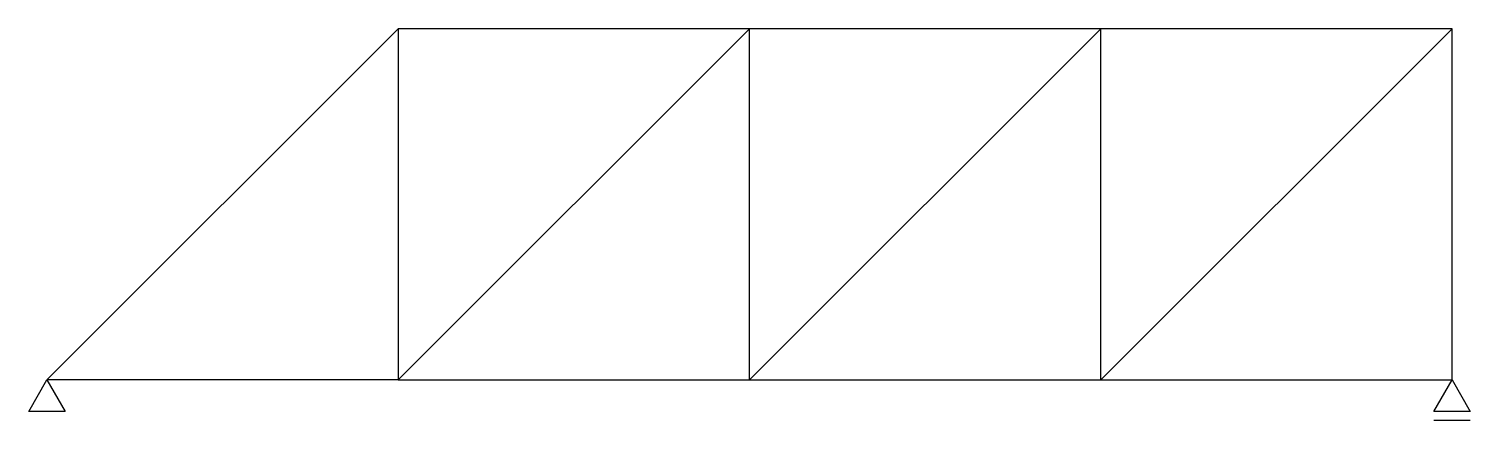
# Model space of a CAD drawing. Header units: inches. Extents: x 20.5 to 32.8, y 14.4 to 17.7.
import ezdxf

# ---------------------------------------------------------------- set-up
doc = ezdxf.new("R2010")
doc.units = ezdxf.units.IN
doc.header["$MEASUREMENT"] = 0
doc.layers.add('TRUSSPY_elements', color=4, linetype='Continuous')
doc.layers.add('TRUSSPY_supports', color=1, linetype='Continuous')

# ---------------------------------------------------------------- blocks, each defined once
blk = doc.blocks.new('TP_block_support_xy')
at = {"layer": 'TRUSSPY_supports', "color": 1}
blk.add_lwpolyline([(-0.155, -0.268), (0, 0), (0.155, -0.268), (-0.155, -0.268)], dxfattribs=at)
blk = doc.blocks.new('TP_block_support_y')
at = {"layer": 'TRUSSPY_supports', "color": 1}
blk.add_line((-0.155, -0.343), (0.155, -0.343), dxfattribs=at)
blk.add_lwpolyline([(-0.155, -0.268), (0, 0), (0.155, -0.268), (-0.155, -0.268)], dxfattribs=at)

msp = doc.modelspace()

# ---------------------------------------------------------------- linework, layer by layer
at = {"layer": 'TRUSSPY_elements'}
for p, q in [((20.694, 14.749), (23.694, 17.749)), ((23.694, 17.749), (23.694, 14.749)), ((26.694, 17.749), (23.694, 17.749)), ((23.694, 14.749), (26.694, 17.749)), ((26.694, 14.749), (26.694, 17.749)), ((29.694, 17.749), (26.694, 17.749)), ((26.694, 14.749), (29.694, 17.749)), ((29.694, 14.749), (29.694, 17.749)), ((32.694, 17.749), (29.694, 17.749)), ((29.694, 14.749), (32.694, 17.749)), ((32.694, 14.749), (32.694, 17.749)), ((23.694, 14.749), (20.694, 14.749)), ((23.694, 14.749), (26.694, 14.749)), ((26.694, 14.749), (29.694, 14.749)), ((29.694, 14.749), (32.694, 14.749))]:
    msp.add_line(p, q, dxfattribs=at)

# ---------------------------------------------------------------- block references
at = {"layer": 'TRUSSPY_supports'}
for name, p in [('TP_block_support_xy', (20.694, 14.749)), ('TP_block_support_y', (32.694, 14.749))]:
    msp.add_blockref(name, p, dxfattribs=at)

doc.saveas('drawing.dxf')
